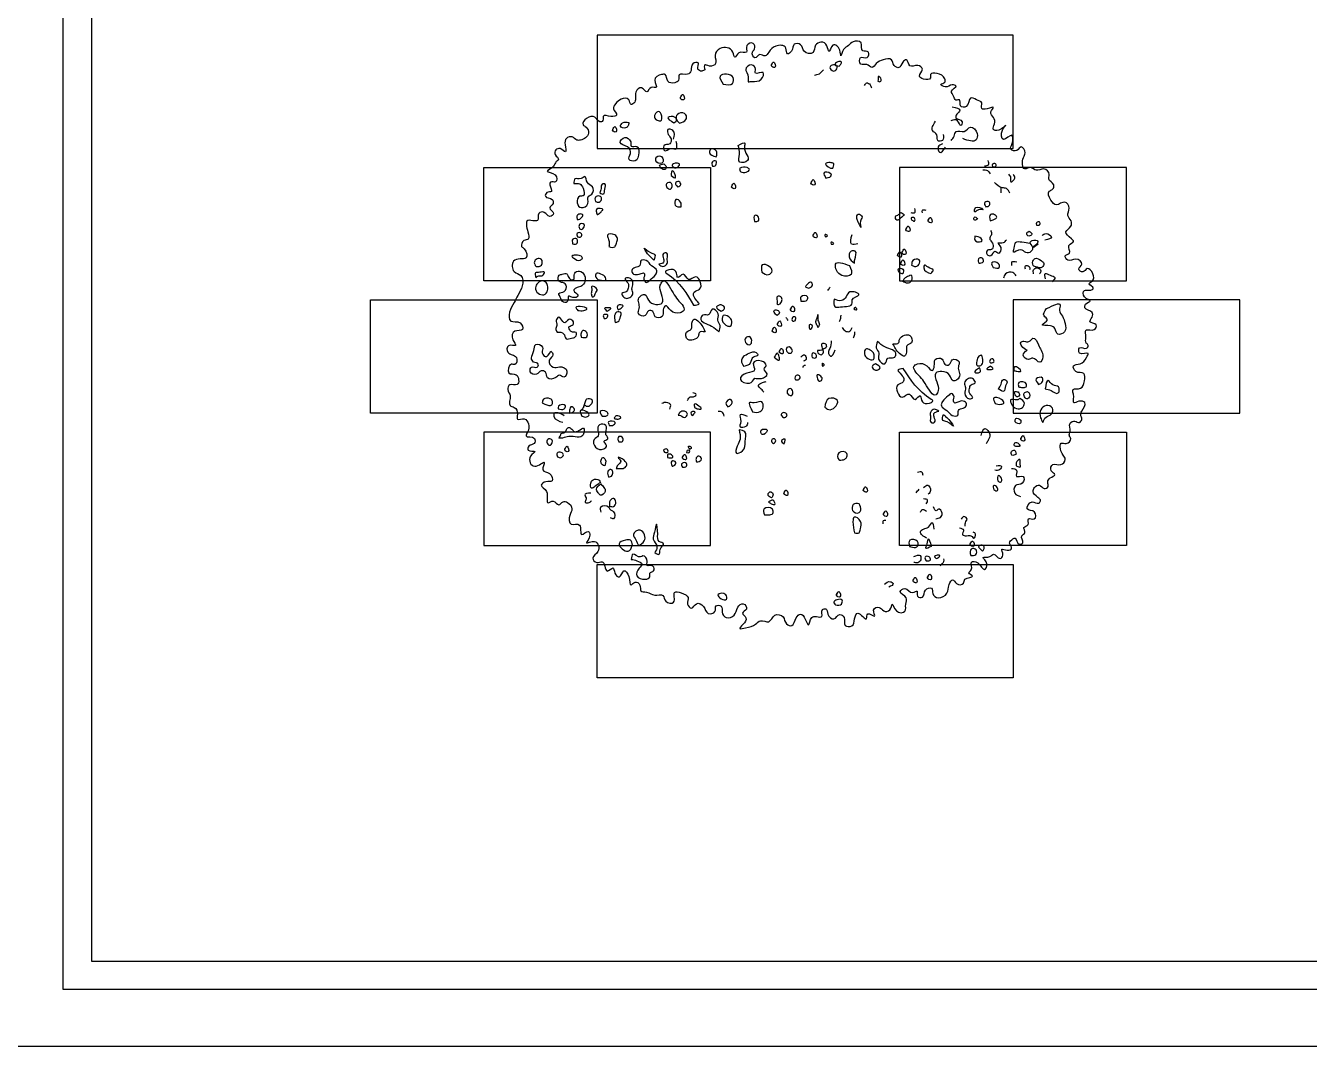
# Model space of a CAD drawing. Header units: millimetres. Extents: x 118878 to 201916, y 10986 to 20993.
# Drawn here: x 191761 to 192440, y 15463 to 16003 of the extents above; entities that cross this region are included whole.
import ezdxf

# ---------------------------------------------------------------- set-up
doc = ezdxf.new("R2010")
doc.units = ezdxf.units.MM
doc.header["$LTSCALE"] = 100
for name, color, linetype in [('2', 2, 'Continuous'), ('3', 3, 'Continuous'), ('4', 4, 'Continuous'), ('bou', 4, 'Continuous'), ('TREE', 83, 'Continuous')]:
    doc.layers.add(name, color=color, linetype=linetype)

# ---------------------------------------------------------------- blocks, each defined once
blk = doc.blocks.new('tr3')
for points in [[(-0.2818, 0.9176), (-0.2818, 0.9338), (-0.2665, 0.9302), (-0.2458, 0.9383), (-0.2476, 0.9653), (-0.2305, 0.9878), (-0.1891, 0.9761), (-0.1819, 0.959), (-0.1693, 0.9734), (-0.1441, 0.9761), (-0.1423, 0.9977), (-0.1216, 1.0049), (-0.1171, 0.9869), (-0.1243, 0.9761), (-0.1162, 0.9572), (-0.0991, 0.968), (-0.082, 0.9635), (-0.0703, 0.9761), (-0.0469, 0.9959), (-0.0136, 0.9896), (-0.0082, 0.9707), (0.0053, 0.9797), (0.0143, 1.0022), (0.035, 1.0004), (0.0467, 0.9788), (0.0764, 0.9752), (0.0845, 0.9986), (0.1025, 1.0094), (0.1223, 0.9968), (0.1286, 0.9779), (0.1421, 0.9986), (0.1646, 0.9824), (0.1682, 0.9644), (0.1772, 0.9851), (0.1934, 0.9977), (0.2087, 1.0103), (0.2351, 1.0067), (0.2405, 0.9806), (0.2594, 0.9761), (0.2549, 0.9581), (0.2333, 0.9581), (0.2342, 0.9365), (0.254, 0.9347), (0.2702, 0.9257), (0.2855, 0.9383), (0.308, 0.9509), (0.3359, 0.9509), (0.3441, 0.932), (0.3603, 0.9248), (0.3729, 0.9428), (0.3846, 0.9509), (0.3963, 0.9311), (0.4224, 0.932), (0.4377, 0.9194), (0.4278, 0.8969), (0.4413, 0.887), (0.4647, 0.8906), (0.4647, 0.9023), (0.4863, 0.9059), (0.5115, 0.8879), (0.5124, 0.8771), (0.4989, 0.869), (0.5133, 0.861), (0.5367, 0.8681), (0.5493, 0.8646), (0.534, 0.8466), (0.5412, 0.8304), (0.5484, 0.8178), (0.5601, 0.8187), (0.5637, 0.7989), (0.5826, 0.7962), (0.597, 0.8241), (0.6168, 0.8187), (0.6339, 0.8079), (0.6339, 0.7899), (0.6519, 0.789), (0.6726, 0.7935), (0.6645, 0.7782), (0.6726, 0.7602), (0.6762, 0.7386), (0.6717, 0.7215), (0.6901, 0.7186), (0.7135, 0.7339), (0.7027, 0.7186), (0.7063, 0.6871), (0.7333, 0.7015), (0.7342, 0.6736), (0.7306, 0.6547), (0.7504, 0.6511), (0.7648, 0.6628), (0.7774, 0.643), (0.772, 0.6277), (0.7765, 0.5899), (0.7963, 0.5944), (0.8143, 0.5854), (0.8386, 0.5899), (0.8575, 0.571), (0.8557, 0.5557), (0.8719, 0.5378), (0.8683, 0.5225), (0.8575, 0.5162), (0.8629, 0.4865), (0.8809, 0.4712), (0.9088, 0.4802), (0.9232, 0.4604), (0.9187, 0.4361), (0.9295, 0.4181), (0.9286, 0.4001), (0.9124, 0.3821), (0.9305, 0.3592), (0.9377, 0.3502), (0.9224, 0.3367), (0.9242, 0.3115), (0.9098, 0.3025), (0.9188, 0.2881), (0.9449, 0.2917), (0.9647, 0.2746), (0.9548, 0.2585), (0.9683, 0.2495), (0.9827, 0.2603), (1.0016, 0.2432), (0.9988, 0.2183), (0.9895, 0.2103), (1.0028, 0.1952), (0.9942, 0.1889), (0.9734, 0.1883), (0.9734, 0.1664), (0.993, 0.1531), (0.9774, 0.1427), (0.9751, 0.1307), (0.9988, 0.1152), (0.9988, 0.0996), (0.9919, 0.0845), (1.0121, 0.0742), (1.0063, 0.0586), (0.9797, 0.0574), (0.978, 0.0326), (0.9797, 0.0141), (0.9861, 0.006), (0.9803, -0.0027), (0.9578, -0.0015), (0.9578, -0.0194), (0.9855, -0.0206), (0.9809, -0.0333), (0.9595, -0.0546), (0.9376, -0.0616), (0.9451, -0.08), (0.9717, -0.0864), (0.9734, -0.1112), (0.9601, -0.1356), (0.9364, -0.1391), (0.9381, -0.1633), (0.9381, -0.1841), (0.9549, -0.1784), (0.9751, -0.183), (0.9647, -0.2113), (0.9613, -0.223), (0.9647, -0.2386), (0.9572, -0.2484), (0.9422, -0.2444), (0.926, -0.2513), (0.926, -0.2779), (0.9237, -0.2929), (0.9283, -0.3021), (0.9133, -0.3177), (0.8971, -0.3172), (0.8942, -0.3362), (0.9029, -0.3561), (0.9104, -0.3709), (0.8955, -0.388), (0.8696, -0.3876), (0.8636, -0.4079), (0.8761, -0.4213), (0.8604, -0.432), (0.8525, -0.4459), (0.8533, -0.4607), (0.8402, -0.4663), (0.8251, -0.4559), (0.8085, -0.4636), (0.8038, -0.4764), (0.8193, -0.4962), (0.8283, -0.5077), (0.8226, -0.515), (0.8005, -0.5109), (0.7842, -0.5346), (0.8087, -0.5452), (0.8079, -0.5672), (0.7883, -0.5672), (0.7875, -0.5859), (0.7736, -0.5957), (0.7769, -0.6128), (0.7663, -0.6234), (0.7696, -0.6462), (0.7573, -0.6511), (0.7443, -0.6316), (0.7296, -0.6397), (0.7263, -0.6479), (0.7329, -0.6642), (0.7182, -0.6707), (0.7002, -0.6674), (0.7043, -0.687), (0.6945, -0.6984), (0.6733, -0.6845), (0.6611, -0.6919), (0.6391, -0.6951), (0.6513, -0.7163), (0.6431, -0.7343), (0.6211, -0.7123), (0.5999, -0.7106), (0.5991, -0.7359), (0.5918, -0.7457), (0.6032, -0.7563), (0.5787, -0.7669), (0.5738, -0.7799), (0.551, -0.7815), (0.5379, -0.7685), (0.5265, -0.7848), (0.5189, -0.8127), (0.4904, -0.8282), (0.4724, -0.8143), (0.4683, -0.7964), (0.448, -0.8029), (0.4382, -0.8257), (0.4219, -0.8233), (0.4202, -0.8062), (0.4064, -0.811), (0.3794, -0.7972), (0.3648, -0.8078), (0.3843, -0.8282), (0.3827, -0.8494), (0.3803, -0.8722), (0.3517, -0.8714), (0.3378, -0.8494), (0.3305, -0.8681), (0.3101, -0.8714), (0.2954, -0.8599), (0.2767, -0.8689), (0.2799, -0.8893), (0.2571, -0.8811), (0.253, -0.8974), (0.2245, -0.8787), (0.2139, -0.8983), (0.2049, -0.9211), (0.1821, -0.9195), (0.1788, -0.8934), (0.1649, -0.8836), (0.1454, -0.8983), (0.1254, -0.8821), (0.1181, -0.865), (0.1075, -0.8674), (0.1058, -0.8902), (0.0879, -0.8902), (0.0724, -0.8935), (0.061, -0.9179), (0.0504, -0.8984), (0.0349, -0.8821), (0.0202, -0.8943), (0.0063, -0.9204), (-0.0116, -0.9147), (-0.023, -0.891), (-0.0499, -0.8861), (-0.0703, -0.9073), (-0.0972, -0.9041), (-0.1135, -0.9155), (-0.147, -0.9277), (-0.1657, -0.9302), (-0.1454, -0.8943), (-0.1568, -0.8788), (-0.1437, -0.8658), (-0.1543, -0.8478), (-0.1723, -0.8593), (-0.1845, -0.8861), (-0.2106, -0.8935), (-0.2245, -0.8756), (-0.2277, -0.856), (-0.2441, -0.8549), (-0.248, -0.8738), (-0.2702, -0.8797), (-0.2859, -0.8568), (-0.3094, -0.8477), (-0.3258, -0.8627), (-0.3388, -0.849), (-0.3369, -0.8275), (-0.3597, -0.8118), (-0.3813, -0.8105), (-0.3846, -0.8425), (-0.4107, -0.8399), (-0.4199, -0.8209), (-0.4473, -0.8196), (-0.4741, -0.8092), (-0.493, -0.8052), (-0.4959, -0.7862), (-0.5122, -0.7764), (-0.5253, -0.7855), (-0.5332, -0.7581), (-0.5495, -0.7392), (-0.5639, -0.7594), (-0.5789, -0.7463), (-0.5854, -0.7294), (-0.6044, -0.7398), (-0.6122, -0.7235), (-0.6214, -0.7091), (-0.639, -0.7117), (-0.6521, -0.6967), (-0.6351, -0.6752), (-0.6462, -0.6419), (-0.6723, -0.6464), (-0.6612, -0.6216), (-0.6665, -0.6092), (-0.6887, -0.619), (-0.6959, -0.5876), (-0.7233, -0.585), (-0.7279, -0.5556), (-0.7207, -0.5341), (-0.7352, -0.513), (-0.7502, -0.511), (-0.7639, -0.5208), (-0.7835, -0.5084), (-0.7992, -0.5143), (-0.8051, -0.4771), (-0.8221, -0.4555), (-0.807, -0.4444), (-0.7868, -0.4418), (-0.7953, -0.417), (-0.8169, -0.4051), (-0.8124, -0.3809), (-0.8437, -0.3933), (-0.8575, -0.36), (-0.8437, -0.3443), (-0.8653, -0.3397), (-0.8633, -0.3267), (-0.8463, -0.3182), (-0.845, -0.3012), (-0.8725, -0.2927), (-0.8679, -0.2808), (-0.8647, -0.2527), (-0.8784, -0.237), (-0.9006, -0.2377), (-0.9013, -0.2213), (-0.9117, -0.1985), (-0.9254, -0.1926), (-0.9248, -0.1606), (-0.9333, -0.1395), (-0.9261, -0.1239), (-0.9019, -0.1232), (-0.9058, -0.0905), (-0.9294, -0.0847), (-0.9209, -0.0559), (-0.9094, -0.0566), (-0.9047, -0.0341), (-0.9324, -0.0163), (-0.9309, 0.0052), (-0.9078, 0.0062), (-0.9167, 0.0251), (-0.9099, 0.053), (-0.8848, 0.0593), (-0.8921, 0.0807), (-0.923, 0.087), (-0.9272, 0.1163), (-0.912, 0.1477), (-0.9, 0.1714), (-0.8853, 0.2028), (-0.89, 0.2374), (-0.9121, 0.2505), (-0.9138, 0.2844), (-0.8923, 0.2925), (-0.8725, 0.2955), (-0.8785, 0.3254), (-0.8872, 0.3338), (-0.8795, 0.3527), (-0.8654, 0.3581), (-0.8667, 0.3819), (-0.8671, 0.419), (-0.8439, 0.418), (-0.8345, 0.4193), (-0.8304, 0.4428), (-0.8126, 0.4462), (-0.7941, 0.4331), (-0.7817, 0.4432), (-0.7944, 0.4614), (-0.7834, 0.4754), (-0.7863, 0.4892), (-0.8087, 0.4994), (-0.8038, 0.5115), (-0.7888, 0.5155), (-0.7939, 0.5377), (-0.7914, 0.5461), (-0.775, 0.5471), (-0.7758, 0.57), (-0.803, 0.5816), (-0.7815, 0.5989), (-0.7731, 0.614), (-0.7656, 0.621), (-0.7758, 0.6371), (-0.7742, 0.6526), (-0.7602, 0.6569), (-0.7424, 0.6469), (-0.7435, 0.6698), (-0.7394, 0.6908), (-0.7198, 0.6956), (-0.7044, 0.6854), (-0.6926, 0.6849), (-0.6761, 0.6927), (-0.6658, 0.7081), (-0.6742, 0.728), (-0.6839, 0.7361), (-0.6726, 0.7571), (-0.6454, 0.7612), (-0.6314, 0.7472), (-0.6206, 0.7466), (-0.6173, 0.7633), (-0.592, 0.7634), (-0.5731, 0.768), (-0.5834, 0.7884), (-0.5764, 0.8056), (-0.5583, 0.8207), (-0.533, 0.8188), (-0.5252, 0.803), (-0.5133, 0.8109), (-0.5098, 0.8437), (-0.4906, 0.858), (-0.4734, 0.8443), (-0.4591, 0.8591), (-0.4422, 0.8591), (-0.4473, 0.8833), (-0.4246, 0.9019), (-0.4122, 0.9019), (-0.4041, 0.8799), (-0.3809, 0.875), (-0.3683, 0.8836), (-0.3668, 0.9012), (-0.3383, 0.9028), (-0.3272, 0.9157), (-0.3213, 0.9375), (-0.3032, 0.9407), (-0.3046, 0.9203), (-0.2914, 0.9133), (-0.2818, 0.9176)], [(-0.1384, 0.8779), (-0.1422, 0.9083), (-0.146, 0.9184), (-0.1269, 0.9336), (-0.1143, 0.9197), (-0.1143, 0.907), (-0.0889, 0.9083), (-0.0952, 0.8867), (-0.1257, 0.8791), (-0.1384, 0.8779)], [(-0.0606, 0.9334), (-0.0537, 0.9434), (-0.0499, 0.9257), (-0.0614, 0.9311), (-0.0591, 0.9373)], [(0.1443, 0.9129), (0.1321, 0.9251), (0.1394, 0.9333), (0.1557, 0.9284), (0.15, 0.9154), (0.1443, 0.9129)], [(0.163, 0.93), (0.1488, 0.9337), (0.1581, 0.9445), (0.1703, 0.9429), (0.1665, 0.9337), (0.163, 0.93)], [(-0.2208, 0.8703), (-0.2309, 0.8969), (-0.1878, 0.8918), (-0.1903, 0.8728), (-0.2208, 0.8703)], [(0.0808, 0.8999), (0.0971, 0.9048), (0.1109, 0.9178)], [(0.2909, 0.8801), (0.2917, 0.8885), (0.2921, 0.8952), (0.3013, 0.8855), (0.2963, 0.878), (0.2909, 0.8801)], [(0.2465, 0.8659), (0.254, 0.8742), (0.2649, 0.8684), (0.2695, 0.8575)], [(-0.3614, 0.8261), (-0.3545, 0.8361), (-0.3506, 0.8184), (-0.3622, 0.8238), (-0.3599, 0.8299)], [(-0.4389, 0.7509), (-0.448, 0.76), (-0.4354, 0.78), (-0.424, 0.7646), (-0.4269, 0.7491), (-0.4389, 0.7509)], [(-0.384, 0.7423), (-0.4034, 0.76), (-0.3794, 0.76), (-0.3748, 0.752), (-0.384, 0.7423)], [(-0.3651, 0.7411), (-0.3766, 0.7572), (-0.368, 0.7731), (-0.3439, 0.7686), (-0.3439, 0.7531), (-0.3651, 0.7411)], [(0.5358, 0.7957), (0.5618, 0.7839), (0.5514, 0.7705), (0.5484, 0.7593), (0.5693, 0.746), (0.5655, 0.7333), (0.5544, 0.7489), (0.5321, 0.7489)], [(-0.5857, 0.72), (-0.5788, 0.73), (-0.5749, 0.7123), (-0.5865, 0.7177), (-0.5842, 0.7238)], [(-0.5327, 0.7429), (-0.5533, 0.7423), (-0.5601, 0.7314), (-0.5435, 0.7257), (-0.5355, 0.732), (-0.5327, 0.7429)], [(-0.3851, 0.6886), (-0.3868, 0.7166), (-0.4034, 0.72), (-0.4023, 0.704), (-0.3931, 0.6891), (-0.3977, 0.6731), (-0.4166, 0.6663), (-0.4149, 0.6503), (-0.3948, 0.6571), (-0.3765, 0.656), (-0.376, 0.6811)], [(0.5068, 0.7036), (0.5038, 0.6843), (0.4904, 0.682), (0.4852, 0.7029), (0.4719, 0.7155), (0.4808, 0.7474)], [(0.5328, 0.6835), (0.5425, 0.6977), (0.5492, 0.7133), (0.576, 0.714), (0.5968, 0.7281), (0.6191, 0.7066), (0.6154, 0.6865), (0.5715, 0.6902)], [(-0.5258, 0.68), (-0.5464, 0.6937), (-0.5613, 0.6777), (-0.5372, 0.6628), (-0.5275, 0.6405), (-0.5321, 0.6211), (-0.5121, 0.6165), (-0.5001, 0.644), (-0.5058, 0.664), (-0.5247, 0.6657), (-0.5258, 0.68)], [(-0.2438, 0.6302), (-0.2661, 0.644), (-0.2621, 0.6554), (-0.2433, 0.6491), (-0.2438, 0.6302)], [(-0.171, 0.6679), (-0.1674, 0.6384), (-0.1659, 0.6125), (-0.14, 0.6175), (-0.1508, 0.6621), (-0.1494, 0.6751), (-0.171, 0.6679)], [(0.5046, 0.6724), (0.4904, 0.6627), (0.4949, 0.6449), (0.5142, 0.662)], [(-0.4189, 0.6165), (-0.4246, 0.6308), (-0.4406, 0.6297), (-0.4406, 0.6125), (-0.42, 0.6125), (-0.4189, 0.6165)], [(-0.4171, 0.6062), (-0.4309, 0.6011), (-0.4137, 0.588), (-0.4097, 0.5971), (-0.4171, 0.6062)], [(-0.3811, 0.5931), (-0.3897, 0.6022), (-0.3748, 0.6091), (-0.3657, 0.6051), (-0.372, 0.5948), (-0.3811, 0.5931)], [(-0.2559, 0.5988), (-0.2564, 0.6131), (-0.2444, 0.616), (-0.2456, 0.6022), (-0.2559, 0.5988)], [(-0.1666, 0.5916), (-0.1414, 0.5945), (-0.1343, 0.588), (-0.1623, 0.5808), (-0.1666, 0.5916)], [(0.1447, 0.6079), (0.1412, 0.5929), (0.1173, 0.6071), (0.1332, 0.6106), (0.1447, 0.6079)], [(0.6436, 0.6), (0.6562, 0.6036), (0.655, 0.618)], [(0.67, 0.5976), (0.6694, 0.6054), (0.6796, 0.6072), (0.6808, 0.5988), (0.67, 0.5976)], [(-0.7142, 0.5412), (-0.7109, 0.557), (-0.6908, 0.5579), (-0.6783, 0.5646), (-0.6699, 0.5445), (-0.6532, 0.5303), (-0.6549, 0.5069), (-0.6666, 0.4994), (-0.6683, 0.4752), (-0.69, 0.4618), (-0.7034, 0.4777), (-0.695, 0.4994), (-0.6841, 0.5011), (-0.6841, 0.5261), (-0.695, 0.5403), (-0.7142, 0.5412)], [(-0.3931, 0.5679), (-0.3885, 0.5839), (-0.3794, 0.5702), (-0.3788, 0.5605), (-0.3931, 0.5679)], [(0.0703, 0.5447), (0.0772, 0.5547), (0.0811, 0.537), (0.0695, 0.5424), (0.0718, 0.5485)], [(0.1191, 0.5594), (0.1129, 0.577), (0.1332, 0.5753), (0.1368, 0.5691), (0.1191, 0.5594)], [(0.6376, 0.5873), (0.6526, 0.5849), (0.6616, 0.5735)], [(0.7223, 0.5723), (0.7295, 0.5603), (0.7301, 0.5477), (0.7439, 0.5591), (0.7379, 0.5717)], [(-0.6284, 0.5107), (-0.6247, 0.5247), (-0.6209, 0.5392), (-0.6118, 0.5402), (-0.6123, 0.5231), (-0.6166, 0.507), (-0.6284, 0.5107)], [(-0.4074, 0.5285), (-0.4086, 0.5411), (-0.3914, 0.5422), (-0.3954, 0.5234), (-0.4074, 0.5285)], [(-0.3714, 0.5308), (-0.3788, 0.5428), (-0.3674, 0.5479), (-0.3611, 0.5382), (-0.3714, 0.5308)], [(-0.1923, 0.5324), (-0.1853, 0.5424), (-0.1815, 0.5247), (-0.193, 0.5301), (-0.1907, 0.5362)], [(0.7271, 0.5093), (0.7162, 0.5249), (0.7024, 0.5273), (0.676, 0.5447)], [(0.6988, 0.5111), (0.6983, 0.5284)], [(-0.6426, 0.4825), (-0.645, 0.4908), (-0.6375, 0.4997), (-0.6244, 0.4963), (-0.6244, 0.4859), (-0.633, 0.4797), (-0.6426, 0.4825)], [(-0.3597, 0.4649), (-0.3791, 0.4699), (-0.3769, 0.4886), (-0.3618, 0.48), (-0.3597, 0.4649)], [(0.6471, 0.4646), (0.6442, 0.4792), (0.6592, 0.4797), (0.6602, 0.47), (0.6471, 0.4646)], [(-0.7033, 0.4229), (-0.7046, 0.4336), (-0.695, 0.4408), (-0.685, 0.4381), (-0.6916, 0.4267), (-0.6988, 0.4222), (-0.7033, 0.4229)], [(-0.6378, 0.4391), (-0.6406, 0.4498), (-0.6399, 0.4556), (-0.6185, 0.4553), (-0.6247, 0.4484), (-0.6337, 0.4405), (-0.6378, 0.4391)], [(-0.1176, 0.4162), (-0.116, 0.4362), (-0.106, 0.4339), (-0.1045, 0.4185), (-0.1176, 0.4162)], [(0.2342, 0.3964), (0.2354, 0.4236), (0.2385, 0.4315), (0.2257, 0.4406), (0.2209, 0.4261), (0.2257, 0.414), (0.2342, 0.3964)], [(0.3665, 0.4456), (0.3592, 0.4389), (0.3489, 0.4323), (0.3531, 0.4207), (0.3695, 0.4304), (0.3774, 0.4377), (0.3665, 0.4456)], [(0.3998, 0.4456), (0.4119, 0.445), (0.4131, 0.4595)], [(0.4034, 0.4207), (0.401, 0.428), (0.4113, 0.4274), (0.4119, 0.4171), (0.4034, 0.4207)], [(0.438, 0.4444), (0.438, 0.4534), (0.4489, 0.4534)], [(0.4575, 0.4198), (0.4645, 0.4298), (0.4683, 0.4121), (0.4568, 0.4175), (0.4591, 0.4236)], [(0.6195, 0.4263), (0.6102, 0.4307), (0.6093, 0.4219), (0.618, 0.4224), (0.6195, 0.4263)], [(0.634, 0.4603), (0.6112, 0.4578), (0.6112, 0.4476), (0.6233, 0.4549), (0.6384, 0.4559), (0.634, 0.4603)], [(0.6617, 0.4181), (0.6631, 0.4394), (0.6767, 0.4384), (0.6835, 0.4302), (0.6757, 0.4234), (0.6617, 0.4181)], [(-0.6954, 0.3922), (-0.6961, 0.4059), (-0.6802, 0.4063), (-0.6806, 0.3987), (-0.6902, 0.3898), (-0.6954, 0.3922)], [(0.3844, 0.3908), (0.3913, 0.4008), (0.3952, 0.3831), (0.3836, 0.3885), (0.3859, 0.3947)], [(0.6631, 0.386), (0.6665, 0.3729), (0.6607, 0.3622), (0.6641, 0.352), (0.6723, 0.337), (0.6665, 0.3234), (0.6529, 0.321), (0.6515, 0.3074), (0.6641, 0.3035), (0.6777, 0.3176), (0.6903, 0.3118), (0.6981, 0.3297), (0.6888, 0.3452), (0.7058, 0.3467), (0.7155, 0.3559)], [(0.7904, 0.3839), (0.7826, 0.3766), (0.7899, 0.3679), (0.7996, 0.3737), (0.7904, 0.3839)], [(0.8151, 0.4038), (0.8151, 0.412), (0.8263, 0.4135), (0.8263, 0.4062), (0.8151, 0.4038)], [(-0.7185, 0.3422), (-0.7181, 0.3571), (-0.705, 0.3588), (-0.7026, 0.3478), (-0.7061, 0.3422), (-0.7185, 0.3422)], [(-0.7026, 0.3657), (-0.7036, 0.3767), (-0.6961, 0.3794), (-0.6885, 0.3732), (-0.6937, 0.3643), (-0.7026, 0.3657)], [(-0.5989, 0.333), (-0.5975, 0.3467), (-0.601, 0.3605), (-0.6031, 0.3712), (-0.5796, 0.3719), (-0.5703, 0.3595), (-0.5738, 0.3447), (-0.5796, 0.3323), (-0.5989, 0.333)], [(0.0772, 0.37), (0.0841, 0.38), (0.088, 0.3623), (0.0764, 0.3677), (0.0787, 0.3739)], [(0.116, 0.3654), (0.1166, 0.3727), (0.1239, 0.369), (0.116, 0.3654)], [(0.136, 0.3412), (0.1366, 0.3478), (0.1445, 0.3424), (0.136, 0.3412)], [(0.2245, 0.3418), (0.2039, 0.3412), (0.2051, 0.3733)], [(0.6117, 0.368), (0.6321, 0.3593), (0.6355, 0.353), (0.6132, 0.352), (0.6117, 0.368)], [(0.7928, 0.3446), (0.7671, 0.3485), (0.7462, 0.3471), (0.7414, 0.3281), (0.7389, 0.315), (0.7627, 0.3223), (0.7802, 0.3131), (0.7967, 0.3165), (0.802, 0.3267), (0.7928, 0.3446)], [(0.7928, 0.3446), (0.801, 0.3534), (0.82, 0.35), (0.8019, 0.3296), (0.8205, 0.3417)], [(0.8335, 0.3694), (0.8466, 0.3761), (0.8646, 0.3645), (0.8428, 0.3543)], [(-0.6906, 0.3028), (-0.7081, 0.3056), (-0.7198, 0.3028), (-0.7143, 0.2939), (-0.6947, 0.287), (-0.6875, 0.2942), (-0.6906, 0.3028)], [(-0.4497, 0.2873), (-0.4475, 0.3074), (-0.4611, 0.313), (-0.4816, 0.3279), (-0.4707, 0.3091), (-0.4567, 0.2947), (-0.4497, 0.2873)], [(-0.4335, 0.2746), (-0.4178, 0.2812), (-0.4178, 0.2921), (-0.4187, 0.3104), (-0.4069, 0.3109), (-0.406, 0.2934), (-0.406, 0.2772), (-0.42, 0.2672), (-0.4335, 0.2746)], [(0.213, 0.2788), (0.196, 0.2988), (0.2021, 0.3176), (0.2154, 0.3182), (0.2142, 0.2903), (0.213, 0.2788)], [(0.3567, 0.3062), (0.3636, 0.3162), (0.3674, 0.2985), (0.3559, 0.3039), (0.3582, 0.31)], [(0.3713, 0.3146), (0.3782, 0.3246), (0.3821, 0.307), (0.3705, 0.3123), (0.3728, 0.3185)], [(0.6398, 0.2837), (0.6263, 0.2783), (0.6229, 0.2924), (0.636, 0.2953), (0.6398, 0.2837)], [(-0.8397, 0.2668), (-0.8451, 0.283), (-0.8363, 0.2924), (-0.8222, 0.2911), (-0.8215, 0.2722), (-0.8397, 0.2668)], [(-0.4845, 0.2465), (-0.4988, 0.2423), (-0.5175, 0.2423), (-0.5234, 0.2537), (-0.5123, 0.2638), (-0.496, 0.2711), (-0.4929, 0.2864), (-0.4752, 0.2871), (-0.4574, 0.2697), (-0.4401, 0.2534), (-0.4446, 0.2399), (-0.464, 0.2215), (-0.4752, 0.2145), (-0.4831, 0.2256), (-0.4814, 0.243), (-0.4845, 0.2465)], [(-0.3187, 0.1389), (-0.4072, 0.2443), (-0.4119, 0.2482), (-0.3934, 0.2574), (-0.3749, 0.2451), (-0.3711, 0.2305), (-0.3534, 0.242), (-0.3356, 0.2243), (-0.3118, 0.2328), (-0.2964, 0.2166), (-0.2987, 0.192), (-0.3164, 0.1828), (-0.3187, 0.1712), (-0.301, 0.1428), (-0.3187, 0.1389)], [(-0.093, 0.249), (-0.0914, 0.2728), (-0.0683, 0.2674), (-0.0591, 0.2528), (-0.0706, 0.2405), (-0.093, 0.249)], [(0.1966, 0.2703), (0.1505, 0.2746), (0.1542, 0.2546), (0.1718, 0.2376), (0.2021, 0.2413), (0.1966, 0.2703)], [(0.3731, 0.2425), (0.3737, 0.2583), (0.3585, 0.2595), (0.3634, 0.2467), (0.3731, 0.2425)], [(0.3667, 0.2793), (0.3736, 0.2893), (0.3775, 0.2716), (0.3659, 0.2769), (0.3682, 0.2831)], [(0.4022, 0.2722), (0.4064, 0.2867), (0.4276, 0.2897), (0.4264, 0.274), (0.4119, 0.2673), (0.4022, 0.2722)], [(0.4662, 0.2441), (0.4421, 0.2626), (0.4443, 0.2717), (0.457, 0.2647), (0.4738, 0.2555), (0.4662, 0.2441)], [(0.6719, 0.2638), (0.667, 0.2793), (0.6898, 0.2764), (0.6918, 0.2643), (0.6719, 0.2638)], [(0.7341, 0.2709), (0.7341, 0.2826), (0.7496, 0.2826)], [(0.7782, 0.2583), (0.7787, 0.2695), (0.7908, 0.2675), (0.7923, 0.2564)], [(0.8132, 0.2666), (0.8335, 0.2651), (0.8389, 0.2772), (0.8302, 0.2869), (0.8107, 0.2942), (0.8035, 0.285), (0.8064, 0.268), (0.8132, 0.2666)], [(0.8054, 0.2433), (0.8054, 0.2564), (0.8166, 0.2627), (0.8292, 0.253), (0.8253, 0.2433)], [(-0.8406, 0.2303), (-0.8411, 0.2467), (-0.8272, 0.248), (-0.812, 0.2489), (-0.8168, 0.2385), (-0.8307, 0.2359), (-0.8406, 0.2303)], [(-0.8389, 0.2056), (-0.8289, 0.2164), (-0.809, 0.2169), (-0.8016, 0.2039), (-0.8012, 0.1883), (-0.8138, 0.174), (-0.8328, 0.1792), (-0.8415, 0.1965), (-0.8389, 0.2056)], [(-0.6768, 0.2315), (-0.6913, 0.2504), (-0.7092, 0.2483), (-0.7137, 0.2349), (-0.714, 0.2259), (-0.7223, 0.2235), (-0.7333, 0.2342), (-0.7378, 0.2435), (-0.7529, 0.2414), (-0.7626, 0.239), (-0.7636, 0.2187), (-0.7461, 0.2122), (-0.7405, 0.206), (-0.7461, 0.185), (-0.764, 0.1784), (-0.7574, 0.1609), (-0.7526, 0.1512), (-0.7364, 0.1509), (-0.7326, 0.1688), (-0.7113, 0.1643), (-0.7009, 0.1722), (-0.7147, 0.1881), (-0.7082, 0.1957), (-0.692, 0.2015), (-0.6799, 0.2129), (-0.6768, 0.2315)], [(-0.6087, 0.221), (-0.6247, 0.2218), (-0.6417, 0.2318), (-0.6404, 0.2439), (-0.6256, 0.2422), (-0.6096, 0.2309), (-0.6087, 0.221)], [(-0.5495, 0.1655), (-0.5554, 0.1783), (-0.5416, 0.1839), (-0.5353, 0.1957), (-0.536, 0.2127), (-0.545, 0.2273), (-0.5339, 0.2297), (-0.519, 0.212), (-0.5225, 0.1926), (-0.5197, 0.1773), (-0.5297, 0.1648), (-0.5429, 0.162), (-0.5495, 0.1655)], [(-0.3564, 0.1412), (-0.3865, 0.1797), (-0.4211, 0.2182), (-0.4288, 0.2051), (-0.425, 0.1759), (-0.4226, 0.1466), (-0.4434, 0.142), (-0.4681, 0.1559), (-0.4796, 0.1743), (-0.4996, 0.1635), (-0.4981, 0.1289), (-0.5012, 0.112), (-0.4788, 0.1051), (-0.4681, 0.1205), (-0.4534, 0.1181), (-0.4457, 0.1012), (-0.4226, 0.102), (-0.4188, 0.1235), (-0.4119, 0.1374), (-0.3942, 0.122), (-0.3634, 0.1143), (-0.351, 0.122), (-0.3564, 0.1412)], [(0.0624, 0.1955), (0.0518, 0.2008), (0.0576, 0.2085), (0.0706, 0.2153), (0.0745, 0.2071), (0.0624, 0.1955)], [(0.3731, 0.2189), (0.3785, 0.2274), (0.3925, 0.2358), (0.4003, 0.2389), (0.4028, 0.2213), (0.3876, 0.2128), (0.3731, 0.2189)], [(0.7477, 0.2365), (0.737, 0.2472), (0.7127, 0.2428), (0.7059, 0.2282)], [(0.8447, 0.2263), (0.8442, 0.2438), (0.8598, 0.2384), (0.8758, 0.2307), (0.8665, 0.2166)], [(-0.6538, 0.1668), (-0.6568, 0.1777), (-0.6551, 0.1911), (-0.6555, 0.2015), (-0.6378, 0.1915), (-0.6438, 0.1772), (-0.6503, 0.1664), (-0.6538, 0.1668)], [(-0.043, 0.1426), (-0.0425, 0.1542), (-0.0416, 0.1686), (-0.0276, 0.1647), (-0.0382, 0.1416), (-0.043, 0.1426)], [(0.0364, 0.1527), (0.0369, 0.1672), (0.0581, 0.1667), (0.0571, 0.1575), (0.0364, 0.1527)], [(0.1252, 0.1884), (0.1329, 0.199)], [(0.1464, 0.159), (0.1704, 0.1547), (0.1858, 0.1672), (0.1979, 0.1831), (0.2277, 0.1735), (0.2056, 0.1571), (0.2056, 0.147), (0.1671, 0.1335), (0.1483, 0.1345), (0.1464, 0.159)], [(-0.7015, 0.1222), (-0.7075, 0.1313), (-0.6859, 0.1343), (-0.6711, 0.1261), (-0.6811, 0.1218), (-0.7015, 0.1222)], [(-0.6039, 0.1196), (-0.613, 0.1287), (-0.5987, 0.1309), (-0.5922, 0.1296), (-0.6013, 0.1213), (-0.6039, 0.1196)], [(-0.5684, 0.1235), (-0.5688, 0.1387), (-0.5519, 0.1374), (-0.5619, 0.1274), (-0.5684, 0.1235)], [(-0.2355, 0.0511), (-0.2594, 0.0703), (-0.2948, 0.0965), (-0.2879, 0.1065), (-0.2679, 0.108), (-0.2571, 0.1257), (-0.2371, 0.1103), (-0.2386, 0.0895), (-0.2309, 0.0718), (-0.2355, 0.0511)], [(-0.2271, 0.1195), (-0.2425, 0.1334), (-0.2271, 0.1403), (-0.2163, 0.1288), (-0.2271, 0.1195)], [(0.0025, 0.1261), (0.0095, 0.1361), (0.0133, 0.1184), (0.0018, 0.1238), (0.0041, 0.1299)], [(0.2109, 0.1268), (0.2152, 0.1321), (0.2215, 0.1249), (0.2109, 0.1268)], [(0.8486, 0.128), (0.84, 0.1039), (0.851, 0.0913), (0.8339, 0.0746), (0.8616, 0.0709), (0.8755, 0.0619), (0.8861, 0.0439), (0.9078, 0.0513), (0.9094, 0.0786), (0.9008, 0.1031), (0.891, 0.1223), (0.8931, 0.1394), (0.8486, 0.128)], [(-0.7695, 0.0499), (-0.7743, 0.062), (-0.7704, 0.075), (-0.7734, 0.0884), (-0.7643, 0.0997), (-0.7505, 0.0849), (-0.7448, 0.0815), (-0.7314, 0.0919), (-0.7179, 0.0875), (-0.7171, 0.075), (-0.7296, 0.0685), (-0.7257, 0.0538), (-0.7166, 0.0499), (-0.7071, 0.0494), (-0.7097, 0.0347), (-0.7218, 0.0308), (-0.74, 0.0282), (-0.7483, 0.0451), (-0.7695, 0.0499)], [(-0.6139, 0.0953), (-0.6165, 0.1062), (-0.6026, 0.1066), (-0.607, 0.0966), (-0.6139, 0.0953)], [(-0.5779, 0.0823), (-0.5801, 0.101), (-0.5732, 0.1157), (-0.5593, 0.1148), (-0.5606, 0.1014), (-0.568, 0.0849), (-0.5779, 0.0823)], [(-0.2802, 0.0511), (-0.301, 0.0841), (-0.3171, 0.0934), (-0.3248, 0.0734), (-0.3264, 0.0595), (-0.3418, 0.0503), (-0.3372, 0.0257), (-0.3202, 0.0249), (-0.3025, 0.038), (-0.3002, 0.048), (-0.2802, 0.0511)], [(-0.2078, 0.0711), (-0.2217, 0.0834), (-0.2209, 0.1049), (-0.2024, 0.1011), (-0.1924, 0.0857), (-0.1978, 0.0695), (-0.2078, 0.0711)], [(-0.0425, 0.1056), (-0.0348, 0.1147), (-0.042, 0.1229), (-0.0526, 0.1214), (-0.0483, 0.1099), (-0.0425, 0.1056)], [(-0.0409, 0.0775), (-0.034, 0.0875), (-0.0301, 0.0698), (-0.0417, 0.0752), (-0.0394, 0.0814)], [(-0.0065, 0.0892), (-0.0131, 0.0988)], [(0.0179, 0.0892), (0.009, 0.0868), (0.0084, 0.0988), (0.0179, 0.0999), (0.0179, 0.0892)], [(0.0936, 0.0648), (0.0877, 0.0767), (0.0853, 0.0821), (0.0895, 0.097), (0.0925, 0.1089), (0.0925, 0.0892), (0.0972, 0.0755), (0.0925, 0.0654)], [(0.1642, 0.0854), (0.168, 0.096), (0.169, 0.1061)], [(-0.6902, 0.0338), (-0.6906, 0.0473), (-0.6846, 0.0551), (-0.672, 0.0494), (-0.6716, 0.0347), (-0.6902, 0.0338)], [(-0.0579, 0.0563), (-0.051, 0.0663), (-0.0471, 0.0486), (-0.0587, 0.054), (-0.0564, 0.0602)], [(0.0656, 0.06), (0.065, 0.0749), (0.0734, 0.0731), (0.068, 0.06), (0.0656, 0.06)], [(0.1724, 0.0657), (0.183, 0.0541), (0.1955, 0.0522), (0.2051, 0.0652)], [(0.209, 0.031), (0.2147, 0.043), (0.2147, 0.0517)], [(0.34, 0.012), (0.362, -0.0203), (0.3786, -0.0289), (0.3855, -0.0086), (0.3865, 0.0053), (0.4015, 0.0151), (0.3959, 0.0395), (0.379, 0.0397), (0.3618, 0.0259), (0.3599, 0.0158), (0.34, 0.012)], [(-0.7904, -0.0129), (-0.809, -0.0308), (-0.8189, -0.0182), (-0.8183, 0.001), (-0.8408, 0.009), (-0.8468, -0.0109), (-0.8548, -0.0355), (-0.8475, -0.0487), (-0.8322, -0.0554), (-0.8355, -0.0653), (-0.8541, -0.0653), (-0.8587, -0.0806), (-0.8382, -0.0885), (-0.8223, -0.0779), (-0.8083, -0.0819), (-0.8017, -0.1005), (-0.7745, -0.0998), (-0.7625, -0.0925), (-0.7473, -0.0985), (-0.7373, -0.0792), (-0.7619, -0.0644), (-0.7827, -0.0661), (-0.796, -0.0427), (-0.7836, -0.0244), (-0.7904, -0.0129)], [(-0.1327, 0.0354), (-0.1266, 0.0221), (-0.1317, 0.0089), (-0.1467, 0.0164), (-0.1464, 0.0314), (-0.1327, 0.0354)], [(-0.005, -0.0188), (-0.0118, -0.0112), (-0.0075, 0.001), (0.0079, -0.0116), (0.0025, -0.0191), (-0.005, -0.0188)], [(0.1086, -0.0068), (0.1199, 0.001), (0.1175, 0.0111), (0.1062, 0.0129), (0.1062, 0.0016), (0.1086, -0.0068)], [(0.1364, 0.021), (0.1317, -0.0041), (0.1271, -0.0171), (0.1336, -0.0291), (0.1494, -0.0087)], [(0.2893, 0.0194), (0.3139, 0.0011), (0.3503, -0.0237), (0.3437, -0.0339), (0.3238, -0.0362), (0.3137, -0.0543), (0.2931, -0.0397), (0.2938, -0.0189), (0.2855, -0.0015), (0.2893, 0.0194)], [(0.7839, -0.0089), (0.7714, -0.0261), (0.7886, -0.0401), (0.8026, -0.0355), (0.8261, -0.0495), (0.8362, -0.0316), (0.83, -0.0097), (0.8222, 0.0082), (0.8034, 0.0301), (0.7901, 0.0192), (0.7737, 0.0199), (0.7635, 0.0168), (0.7665, 0.0037), (0.7839, -0.0089)], [(-0.1166, -0.102), (-0.1337, -0.1184), (-0.1641, -0.1062), (-0.1424, -0.0853), (-0.1171, -0.0749), (-0.1215, -0.0532), (-0.0945, -0.0453), (-0.0789, -0.0601), (-0.0849, -0.0714), (-0.0754, -0.0879), (-0.0945, -0.1027), (-0.1166, -0.102)], [(-0.1517, -0.0632), (-0.1313, -0.0525), (-0.1209, -0.0321), (-0.1059, -0.0263), (-0.1123, -0.0167), (-0.1345, -0.0192), (-0.1539, -0.0314), (-0.1593, -0.045), (-0.1517, -0.0632)], [(-0.0521, -0.0327), (-0.0417, -0.0198), (-0.0352, -0.0317), (-0.0359, -0.042), (-0.0521, -0.0327)], [(-0.0346, -0.0136), (-0.0277, -0.0036), (-0.0238, -0.0213), (-0.0354, -0.0159), (-0.033, -0.0097)], [(0.0355, -0.0331), (0.048, -0.0252), (0.0541, -0.037), (0.0452, -0.0463)], [(0.0735, -0.0338), (0.0749, -0.0188), (0.0878, -0.0266), (0.0867, -0.0338), (0.0735, -0.0338)], [(0.1086, -0.0068), (0.1098, -0.0193), (0.0997, -0.0241), (0.0913, -0.0109), (0.1038, -0.0098), (0.1086, -0.0068)], [(0.2613, -0.0067), (0.2757, -0.0185), (0.2757, -0.0401), (0.2571, -0.0369), (0.2465, -0.0219), (0.2513, -0.0056), (0.2613, -0.0067)], [(0.4156, -0.0823), (0.4471, -0.1196), (0.4832, -0.1567), (0.4904, -0.1433), (0.4854, -0.1143), (0.482, -0.0851), (0.5026, -0.0797), (0.5277, -0.0926), (0.54, -0.1106), (0.5596, -0.0991), (0.5567, -0.0645), (0.5591, -0.0475), (0.5365, -0.0414), (0.5264, -0.0572), (0.5116, -0.0555), (0.5033, -0.0389), (0.4803, -0.0405), (0.4772, -0.0622), (0.4708, -0.0763), (0.4526, -0.0616), (0.4215, -0.0551), (0.4095, -0.0633), (0.4156, -0.0823)], [(0.6347, -0.0261), (0.6375, -0.0446), (0.6312, -0.0596), (0.6173, -0.0593), (0.6181, -0.0458), (0.6248, -0.0291), (0.6347, -0.0261)], [(0.6711, -0.0377), (0.6741, -0.0484), (0.6603, -0.0494), (0.6642, -0.0393), (0.6711, -0.0377)], [(0.0437, -0.0671), (0.0452, -0.0607), (0.0516, -0.0592)], [(0.1072, -0.0625), (0.1072, -0.0528), (0.1133, -0.0592), (0.1072, -0.0625)], [(0.2824, -0.0544), (0.2984, -0.0677), (0.2832, -0.0752), (0.272, -0.0641), (0.2824, -0.0544)], [(0.3748, -0.0703), (0.4673, -0.1722), (0.4721, -0.1759), (0.454, -0.1858), (0.435, -0.1742), (0.4306, -0.1597), (0.4134, -0.172), (0.395, -0.155), (0.3715, -0.1643), (0.3555, -0.1488), (0.3568, -0.1241), (0.3742, -0.1142), (0.376, -0.1026), (0.3572, -0.0748), (0.3748, -0.0703)], [(0.6267, -0.0676), (0.6277, -0.0827), (0.6108, -0.0821), (0.6204, -0.0717), (0.6267, -0.0676)], [(0.6621, -0.0623), (0.6715, -0.0711), (0.6573, -0.0738), (0.6508, -0.0727), (0.6596, -0.0642), (0.6621, -0.0623)], [(0.7402, -0.0768), (0.7425, -0.0643), (0.7636, -0.0792), (0.7503, -0.0792), (0.7402, -0.0768)], [(-0.0861, -0.1482), (-0.095, -0.1384), (-0.1043, -0.126), (-0.091, -0.1167), (-0.0786, -0.1131)], [(0.0168, -0.1065), (0.0168, -0.0972), (0.0266, -0.0919), (0.0337, -0.0985), (0.0266, -0.1074), (0.0168, -0.1065)], [(0.0896, -0.0994), (0.0903, -0.0915), (0.1025, -0.0958), (0.1057, -0.1069), (0.0964, -0.1123), (0.0896, -0.0994)], [(0.6065, -0.1052), (0.6128, -0.1178), (0.5992, -0.1239), (0.5934, -0.1359), (0.5947, -0.1529), (0.6043, -0.1671), (0.5933, -0.17), (0.5777, -0.1529), (0.5804, -0.1333), (0.5771, -0.1181), (0.5866, -0.1053), (0.5997, -0.102), (0.6065, -0.1052)], [(0.6886, -0.1369), (0.7074, -0.1455), (0.7128, -0.1268), (0.7175, -0.1119), (0.7058, -0.1065), (0.698, -0.1221), (0.6886, -0.1369)], [(0.7559, -0.1305), (0.7564, -0.1165), (0.782, -0.1215), (0.7805, -0.1305), (0.7685, -0.133), (0.7559, -0.1305)], [(0.8221, -0.123), (0.8141, -0.1045), (0.8346, -0.1015), (0.8346, -0.1135), (0.8221, -0.123)], [(0.8437, -0.1375), (0.8535, -0.1102), (0.869, -0.1242), (0.8879, -0.1305), (0.8872, -0.1509), (0.8633, -0.1431), (0.8437, -0.1375)], [(-0.819, -0.1834), (-0.8152, -0.1719), (-0.7926, -0.1702), (-0.7849, -0.1796), (-0.7875, -0.1906), (-0.81, -0.1881), (-0.819, -0.1834)], [(-0.6818, -0.1957), (-0.6767, -0.1821), (-0.6712, -0.1702), (-0.6554, -0.1727), (-0.6601, -0.1915), (-0.6707, -0.1962), (-0.6795, -0.1902)], [(-0.3384, -0.1753), (-0.33, -0.1638), (-0.3149, -0.162), (-0.31, -0.1562), (-0.3207, -0.1509)], [(-0.2052, -0.1965), (-0.2118, -0.185), (-0.1963, -0.1721), (-0.1914, -0.1837), (-0.2052, -0.1965)], [(-0.0049, -0.1571), (-0.0098, -0.1451), (0.0004, -0.1362), (0.0093, -0.1473), (0.0058, -0.1588), (-0.0049, -0.1571)], [(0.115, -0.1974), (0.129, -0.1696), (0.1568, -0.1761), (0.1485, -0.1984), (0.128, -0.2058), (0.115, -0.1974)], [(0.5446, -0.1845), (0.5587, -0.1798), (0.5774, -0.1791), (0.5838, -0.1903), (0.573, -0.2008), (0.557, -0.2087), (0.5545, -0.2241), (0.5368, -0.2255), (0.5184, -0.2088), (0.5005, -0.1932), (0.5044, -0.1795), (0.5232, -0.1604), (0.534, -0.153), (0.5424, -0.1638), (0.5414, -0.1812), (0.5446, -0.1845)], [(0.6785, -0.1861), (0.673, -0.1681), (0.6996, -0.1728), (0.7074, -0.1845), (0.6972, -0.1884), (0.6785, -0.1861)], [(0.7599, -0.1691), (0.7504, -0.1741), (0.7294, -0.1736), (0.7339, -0.1897), (0.7549, -0.2032), (0.7685, -0.1992), (0.775, -0.1852), (0.7604, -0.1691)], [(0.7549, -0.1476), (0.7429, -0.1476), (0.7449, -0.1576), (0.7524, -0.1636), (0.7589, -0.1581), (0.7549, -0.1476)], [(0.7855, -0.1466), (0.7745, -0.1511), (0.7755, -0.1641), (0.7855, -0.1706), (0.7925, -0.1541), (0.7855, -0.1466)], [(-0.7666, -0.203), (-0.7657, -0.1949), (-0.7423, -0.194), (-0.7461, -0.203), (-0.7666, -0.203)], [(-0.7291, -0.2175), (-0.7283, -0.2043), (-0.724, -0.197), (-0.7121, -0.206), (-0.7176, -0.214), (-0.7291, -0.2175)], [(-0.6878, -0.2281), (-0.6925, -0.2094), (-0.6716, -0.2132), (-0.6644, -0.2234), (-0.6724, -0.2298), (-0.6878, -0.2281)], [(-0.6818, -0.1957), (-0.6852, -0.2026), (-0.6918, -0.2088)], [(-0.6209, -0.2277), (-0.6277, -0.2123), (-0.606, -0.2128), (-0.6017, -0.223), (-0.6209, -0.2277)], [(-0.3974, -0.2041), (-0.3948, -0.189), (-0.4156, -0.1828), (-0.4236, -0.1859)], [(-0.3694, -0.2247), (-0.3613, -0.2131), (-0.3444, -0.2131), (-0.3391, -0.2205), (-0.3493, -0.2321), (-0.3662, -0.224), (-0.3694, -0.2247)], [(-0.3239, -0.2261), (-0.3239, -0.2117), (-0.3144, -0.2141), (-0.3186, -0.2208), (-0.3239, -0.2265)], [(-0.3155, -0.1987), (-0.316, -0.1876), (-0.3013, -0.1942), (-0.2936, -0.2034), (-0.3038, -0.2039), (-0.3155, -0.1987)], [(-0.124, -0.2134), (-0.1306, -0.1992), (-0.1346, -0.1837), (-0.1187, -0.1837), (-0.0925, -0.1806), (-0.0889, -0.1974), (-0.0987, -0.2125), (-0.124, -0.2134)], [(0.4917, -0.2116), (0.4762, -0.2187), (0.4766, -0.2297), (0.4782, -0.248), (0.4664, -0.2488), (0.4649, -0.2314), (0.4643, -0.2153), (0.4779, -0.2047), (0.4917, -0.2116)], [(0.8356, -0.2488), (0.8286, -0.2328), (0.8296, -0.2062), (0.8467, -0.1927), (0.8677, -0.2007), (0.8637, -0.2207), (0.8467, -0.2307), (0.8356, -0.2488)], [(-0.747, -0.226), (-0.7662, -0.217), (-0.7794, -0.2187), (-0.7802, -0.2289), (-0.7508, -0.2473)], [(-0.6088, -0.2893), (-0.6023, -0.3026), (-0.6144, -0.3103), (-0.6066, -0.3241), (-0.6157, -0.3357), (-0.6427, -0.3305), (-0.647, -0.3048), (-0.6337, -0.2923), (-0.635, -0.2747), (-0.6298, -0.2558), (-0.6088, -0.2588), (-0.6088, -0.2803), (-0.6088, -0.2893)], [(-0.598, -0.258), (-0.5998, -0.246), (-0.5779, -0.249), (-0.5873, -0.2584), (-0.598, -0.258)], [(-0.5809, -0.2348), (-0.5744, -0.2266), (-0.559, -0.2327), (-0.5684, -0.2374), (-0.5809, -0.2348)], [(-0.2176, -0.2276), (-0.2238, -0.2147), (-0.2371, -0.2125)], [(-0.14, -0.249), (-0.1464, -0.2622), (-0.1641, -0.264), (-0.1619, -0.2449), (-0.1637, -0.2226), (-0.1419, -0.2276)], [(-0.0209, -0.2324), (-0.0293, -0.2218), (-0.0204, -0.216), (-0.0098, -0.2227), (-0.0142, -0.2307), (-0.0209, -0.2324)], [(0.5073, -0.2216), (0.5059, -0.2418), (0.5197, -0.2469), (0.5408, -0.261), (0.5291, -0.2426), (0.5146, -0.2287), (0.5073, -0.2216)], [(0.7634, -0.2404), (0.7469, -0.2354), (0.7449, -0.2464), (0.7619, -0.2509), (0.7634, -0.2404)], [(-0.7519, -0.3), (-0.7311, -0.2953), (-0.7164, -0.2953), (-0.6912, -0.2956), (-0.6823, -0.2861), (-0.6826, -0.2676), (-0.6976, -0.2755), (-0.713, -0.2782), (-0.7215, -0.2707), (-0.7321, -0.2652), (-0.7389, -0.2721), (-0.7444, -0.2813), (-0.756, -0.2854), (-0.7601, -0.2942), (-0.7642, -0.299), (-0.7519, -0.3)], [(-0.5658, -0.3125), (-0.5693, -0.3022), (-0.5654, -0.2953), (-0.5529, -0.3), (-0.5538, -0.3112), (-0.5658, -0.3125)], [(-0.1683, -0.2724), (-0.1489, -0.2794), (-0.148, -0.3112), (-0.1568, -0.3422), (-0.1772, -0.3501), (-0.1745, -0.3271), (-0.1648, -0.3033), (-0.1683, -0.2724)], [(-0.0839, -0.2862), (-0.0919, -0.2879), (-0.0953, -0.2742), (-0.0753, -0.2736), (-0.085, -0.2879)], [(0.6323, -0.2917), (0.6448, -0.2683), (0.6604, -0.2885), (0.6557, -0.3073), (0.6487, -0.3182)], [(0.764, -0.3017), (0.7709, -0.2916), (0.7748, -0.3093), (0.7632, -0.304), (0.7655, -0.2978)], [(-0.7977, -0.3232), (-0.8031, -0.3168), (-0.8007, -0.3045), (-0.7881, -0.3048), (-0.7871, -0.3181), (-0.7922, -0.3239), (-0.7977, -0.3232)], [(-0.744, -0.3371), (-0.737, -0.3271), (-0.7332, -0.3448), (-0.7447, -0.3394), (-0.7424, -0.3333)], [(-0.4144, -0.3469), (-0.4182, -0.3404), (-0.4126, -0.3364), (-0.4037, -0.34), (-0.4037, -0.3464), (-0.4144, -0.3469)], [(-0.3424, -0.3473), (-0.3395, -0.341), (-0.3317, -0.341), (-0.3333, -0.3473), (-0.341, -0.3477), (-0.3424, -0.3473)], [(-0.3335, -0.3346), (-0.3353, -0.3272), (-0.331, -0.3264), (-0.3272, -0.3346), (-0.3315, -0.3366), (-0.3319, -0.3337)], [(-0.0545, -0.3183), (-0.0614, -0.308), (-0.0534, -0.3023), (-0.0471, -0.3086), (-0.0545, -0.3183)], [(-0.0191, -0.32), (-0.0276, -0.3086), (-0.0156, -0.304), (-0.0173, -0.312), (-0.0191, -0.32)], [(0.7604, -0.3268), (0.7549, -0.3173), (0.7439, -0.3163), (0.7414, -0.3238), (0.7499, -0.3283), (0.7604, -0.3268)], [(-0.7686, -0.3625), (-0.7697, -0.3502), (-0.756, -0.3478), (-0.7492, -0.3556), (-0.757, -0.3645), (-0.7686, -0.3625)], [(-0.5749, -0.401), (-0.5693, -0.3894), (-0.5594, -0.3766), (-0.568, -0.3641), (-0.5487, -0.3736), (-0.5396, -0.3886), (-0.5478, -0.3989), (-0.565, -0.401), (-0.5749, -0.401)], [(-0.4046, -0.3642), (-0.4044, -0.3553), (-0.3912, -0.3553), (-0.3876, -0.3636), (-0.3948, -0.3658), (-0.4046, -0.3642)], [(-0.3897, -0.3925), (-0.391, -0.3767), (-0.3801, -0.3774), (-0.3774, -0.384), (-0.3856, -0.3923), (-0.3897, -0.3925)], [(-0.3558, -0.3958), (-0.3582, -0.3856), (-0.3502, -0.3812), (-0.342, -0.3847), (-0.344, -0.395), (-0.3529, -0.3965), (-0.3558, -0.3958)], [(-0.3548, -0.3639), (-0.3478, -0.3539), (-0.344, -0.3716), (-0.3555, -0.3662), (-0.3532, -0.36)], [(-0.3092, -0.3787), (-0.3105, -0.3684), (-0.3041, -0.3604), (-0.2936, -0.3649), (-0.294, -0.3729), (-0.2998, -0.3776), (-0.3092, -0.3787)], [(0.1772, -0.3717), (0.1612, -0.3711), (0.1612, -0.3494), (0.1881, -0.3511), (0.1858, -0.366), (0.1772, -0.3717)], [(0.7474, -0.3534), (0.7419, -0.3403), (0.7328, -0.3443), (0.7338, -0.3569), (0.7474, -0.3534)], [(0.7484, -0.3924), (0.7479, -0.3824), (0.7599, -0.3709), (0.7609, -0.3864), (0.7619, -0.3954), (0.7484, -0.3924)], [(-0.5985, -0.4289), (-0.6024, -0.4118), (-0.592, -0.4036), (-0.586, -0.4122), (-0.5899, -0.4255), (-0.5985, -0.4289)], [(0.4405, -0.4243), (0.4361, -0.4133), (0.4222, -0.414)], [(0.6823, -0.3916), (0.6994, -0.3939), (0.694, -0.4041), (0.6776, -0.4064)], [(0.6869, -0.4415), (0.6893, -0.4243), (0.701, -0.4376), (0.6963, -0.4454), (0.6869, -0.4415)], [(0.7322, -0.4009), (0.7494, -0.4064), (0.7486, -0.4267), (0.7705, -0.4267), (0.7682, -0.4493), (0.7455, -0.4571), (0.7432, -0.4821), (0.7619, -0.493)], [(-0.6269, -0.4467), (-0.6436, -0.4596), (-0.6569, -0.4656), (-0.6587, -0.4497), (-0.6509, -0.4381), (-0.6312, -0.4394), (-0.6269, -0.4471)], [(-0.6256, -0.4518), (-0.6402, -0.4686), (-0.6337, -0.4815), (-0.6269, -0.4888), (-0.6106, -0.4763), (-0.6153, -0.4634), (-0.6256, -0.4518)], [(0.2432, -0.4709), (0.2502, -0.4609), (0.254, -0.4786), (0.2425, -0.4732), (0.2448, -0.4671)], [(0.4419, -0.4638), (0.4559, -0.4557), (0.4646, -0.4733), (0.4573, -0.4857)], [(0.6737, -0.4712), (0.6737, -0.4571), (0.6854, -0.4634), (0.6862, -0.4735), (0.6737, -0.4712)], [(-0.6587, -0.4823), (-0.6784, -0.4879), (-0.6737, -0.5016), (-0.6771, -0.5124), (-0.6634, -0.5128), (-0.6561, -0.5064)], [(-0.5964, -0.5252), (-0.5942, -0.5068), (-0.5826, -0.4999), (-0.5758, -0.5119), (-0.5835, -0.5265), (-0.5964, -0.5252)], [(-0.0609, -0.4975), (-0.0557, -0.4878), (-0.0637, -0.4775), (-0.0723, -0.4872), (-0.066, -0.4952), (-0.0609, -0.4975)], [(-0.0712, -0.5113), (-0.0626, -0.5061), (-0.0569, -0.505), (-0.05, -0.5193), (-0.062, -0.517), (-0.0712, -0.5113)], [(-0.0192, -0.4818), (-0.0123, -0.4718), (-0.0084, -0.4895), (-0.02, -0.4841), (-0.0177, -0.478)], [(0.4171, -0.4813), (0.4273, -0.4689)], [(0.4505, -0.5175), (0.455, -0.5052), (0.4413, -0.5015)], [(-0.6243, -0.5454), (-0.6252, -0.5278), (-0.5998, -0.5278), (-0.5934, -0.5377), (-0.5844, -0.5424), (-0.5835, -0.5669), (-0.5938, -0.5639)], [(-0.0843, -0.5542), (-0.0855, -0.5341), (-0.058, -0.5353), (-0.0569, -0.549), (-0.0706, -0.5542), (-0.0843, -0.5542)], [(0.2283, -0.5171), (0.2341, -0.5383), (0.2283, -0.5463), (0.2072, -0.54), (0.2094, -0.52), (0.2283, -0.5171)], [(0.3101, -0.5512), (0.317, -0.5412), (0.3208, -0.5589), (0.3093, -0.5535), (0.3116, -0.5474)], [(0.4312, -0.5446), (0.4385, -0.5359), (0.4509, -0.5418)], [(0.4821, -0.5666), (0.4972, -0.5624), (0.5027, -0.5487), (0.4908, -0.5354), (0.4835, -0.5405), (0.4748, -0.5276)], [(-0.4468, -0.6784), (-0.4399, -0.6602), (-0.4521, -0.6341), (-0.4477, -0.6115), (-0.4416, -0.5846), (-0.4373, -0.6176), (-0.4321, -0.6419), (-0.4182, -0.6489), (-0.4295, -0.668), (-0.4321, -0.6845), (-0.4468, -0.6784)], [(0.2135, -0.6132), (0.2083, -0.576), (0.2123, -0.5617), (0.2335, -0.576), (0.2329, -0.6), (0.2283, -0.6137), (0.2135, -0.6132)], [(0.3084, -0.584), (0.3096, -0.5726), (0.3165, -0.5714)], [(0.4527, -0.6307), (0.4367, -0.6216), (0.4312, -0.6101), (0.4417, -0.6009), (0.4578, -0.5945), (0.4697, -0.5794), (0.4752, -0.6014)], [(0.5798, -0.5913), (0.5815, -0.5763), (0.5855, -0.5688), (0.5752, -0.5596), (0.5659, -0.5683)], [(-0.5207, -0.6541), (-0.5355, -0.6741), (-0.5651, -0.6498), (-0.5442, -0.6376), (-0.5277, -0.6376), (-0.5207, -0.6541)], [(-0.5016, -0.6558), (-0.5094, -0.6367), (-0.5173, -0.6185), (-0.4955, -0.6046), (-0.4807, -0.6202), (-0.4816, -0.6402), (-0.5016, -0.6558)], [(0.3954, -0.6582), (0.3958, -0.638), (0.422, -0.6421), (0.4197, -0.66), (0.4, -0.6596), (0.3954, -0.6582)], [(0.467, -0.6582), (0.4573, -0.633), (0.4537, -0.6495), (0.4495, -0.6646), (0.467, -0.6582)], [(0.5607, -0.5971), (0.574, -0.6046), (0.5705, -0.6196), (0.5838, -0.623), (0.6023, -0.6259), (0.6075, -0.6311), (0.6138, -0.6178), (0.6057, -0.6115)], [(0.5977, -0.6888), (0.5994, -0.6669), (0.6155, -0.6697), (0.6144, -0.6847), (0.5977, -0.6888)], [(0.5966, -0.6506), (0.6035, -0.6406), (0.6073, -0.6583), (0.5958, -0.6529), (0.5981, -0.6468)], [(0.6369, -0.6738), (0.6242, -0.657), (0.6386, -0.6553), (0.6421, -0.6651), (0.6369, -0.6738)], [(-0.5248, -0.702), (-0.519, -0.6845), (-0.4947, -0.6932), (-0.486, -0.6897), (-0.4721, -0.708), (-0.4721, -0.721), (-0.4529, -0.7236), (-0.4512, -0.7392), (-0.4616, -0.7445), (-0.4634, -0.7584), (-0.479, -0.767), (-0.506, -0.7558), (-0.499, -0.7306), (-0.4894, -0.7167), (-0.506, -0.7062), (-0.5242, -0.7019), (-0.5248, -0.702)], [(0.4096, -0.6921), (0.4307, -0.6889), (0.4325, -0.7022), (0.4224, -0.7123), (0.4096, -0.7113)], [(0.45, -0.7063), (0.4467, -0.6939), (0.46, -0.6926), (0.4642, -0.7031), (0.45, -0.7063)], [(0.4853, -0.6985), (0.4779, -0.6916), (0.4958, -0.6884), (0.4894, -0.6958), (0.4853, -0.6985)], [(0.4972, -0.7226), (0.5032, -0.7152), (0.5092, -0.7084), (0.5092, -0.6992)], [(0.4077, -0.7709), (0.4146, -0.7609), (0.4185, -0.7786), (0.407, -0.7732), (0.4093, -0.7671)], [(0.4555, -0.7601), (0.4624, -0.7501), (0.4663, -0.7678), (0.4547, -0.7624), (0.457, -0.7562)], [(0.3123, -0.783), (0.332, -0.775), (0.3408, -0.7808), (0.3269, -0.7933)], [(-0.2276, -0.8322), (-0.238, -0.8183), (-0.2119, -0.8183), (-0.2102, -0.8331), (-0.2276, -0.8322)], [(0.1505, -0.8511), (0.1447, -0.8423), (0.1549, -0.835), (0.1725, -0.8364), (0.1703, -0.8489), (0.1505, -0.8511)], [(0.1547, -0.8176), (0.1616, -0.8076), (0.1654, -0.8253), (0.1539, -0.8199), (0.1562, -0.8137)]]:
    blk.add_spline(points, degree=3)
at = {"start_tangent": (-0.624924, 0.780686)}
blk.add_spline([(-0.6122, -0.3924), (-0.6109, -0.371), (-0.6174, -0.3641), (-0.6247, -0.3821), (-0.6122, -0.3924)], degree=3, dxfattribs=at)

msp = doc.modelspace()

# ---------------------------------------------------------------- linework, layer by layer
at = {"layer": '2'}
for points in [[(192063.48, 15937.97), (192283.48, 15937.97), (192283.48, 15997.97), (192063.48, 15997.97)], [(192123.48, 15867.97), (192003.48, 15867.97), (192003.48, 15927.97), (192123.48, 15927.97)], [(192223.48, 15867.97), (192343.48, 15867.97), (192343.48, 15927.97), (192223.48, 15927.97)], [(192063.48, 15797.97), (191943.48, 15797.97), (191943.48, 15857.97), (192063.48, 15857.97)], [(192283.48, 15797.97), (192403.48, 15797.97), (192403.48, 15857.97), (192283.48, 15857.97)], [(192123.48, 15787.97), (192003.48, 15787.97), (192003.48, 15727.97), (192123.48, 15727.97)], [(192223.48, 15787.97), (192343.48, 15787.97), (192343.48, 15727.97), (192223.48, 15727.97)], [(192063.48, 15717.97), (192283.48, 15717.97), (192283.48, 15657.97), (192063.48, 15657.97)]]:
    msp.add_lwpolyline(points, close=True, dxfattribs=at)
at = {"layer": '3'}
msp.add_lwpolyline([(190915.98, 15462.97), (193915.98, 15462.97), (193915.98, 18462.97), (190915.98, 18462.97)], close=True, dxfattribs=at)
at = {"layer": '4'}
msp.add_lwpolyline([(191795.98, 16572.97), (191795.98, 15507.97), (193165.98, 15507.97), (193165.98, 17592.97), (193180.98, 17592.97), (193180.98, 15492.97), (191780.98, 15492.97), (191780.98, 16572.97)], dxfattribs=at)
at = {"layer": 'bou', "color": 1}
msp.add_lwpolyline([(191780.98, 18192.97), (193180.98, 18192.97), (193180.98, 15492.97), (191780.98, 15492.97)], close=True, dxfattribs=at)

# ---------------------------------------------------------------- block references
at = {"layer": 'TREE', "xscale": 159.9999999999909, "yscale": 159.9999999999909, "zscale": 159.9999999999909}
msp.add_blockref('tr3', (192165.45, 15832.79), dxfattribs=at)

doc.saveas('drawing.dxf')
